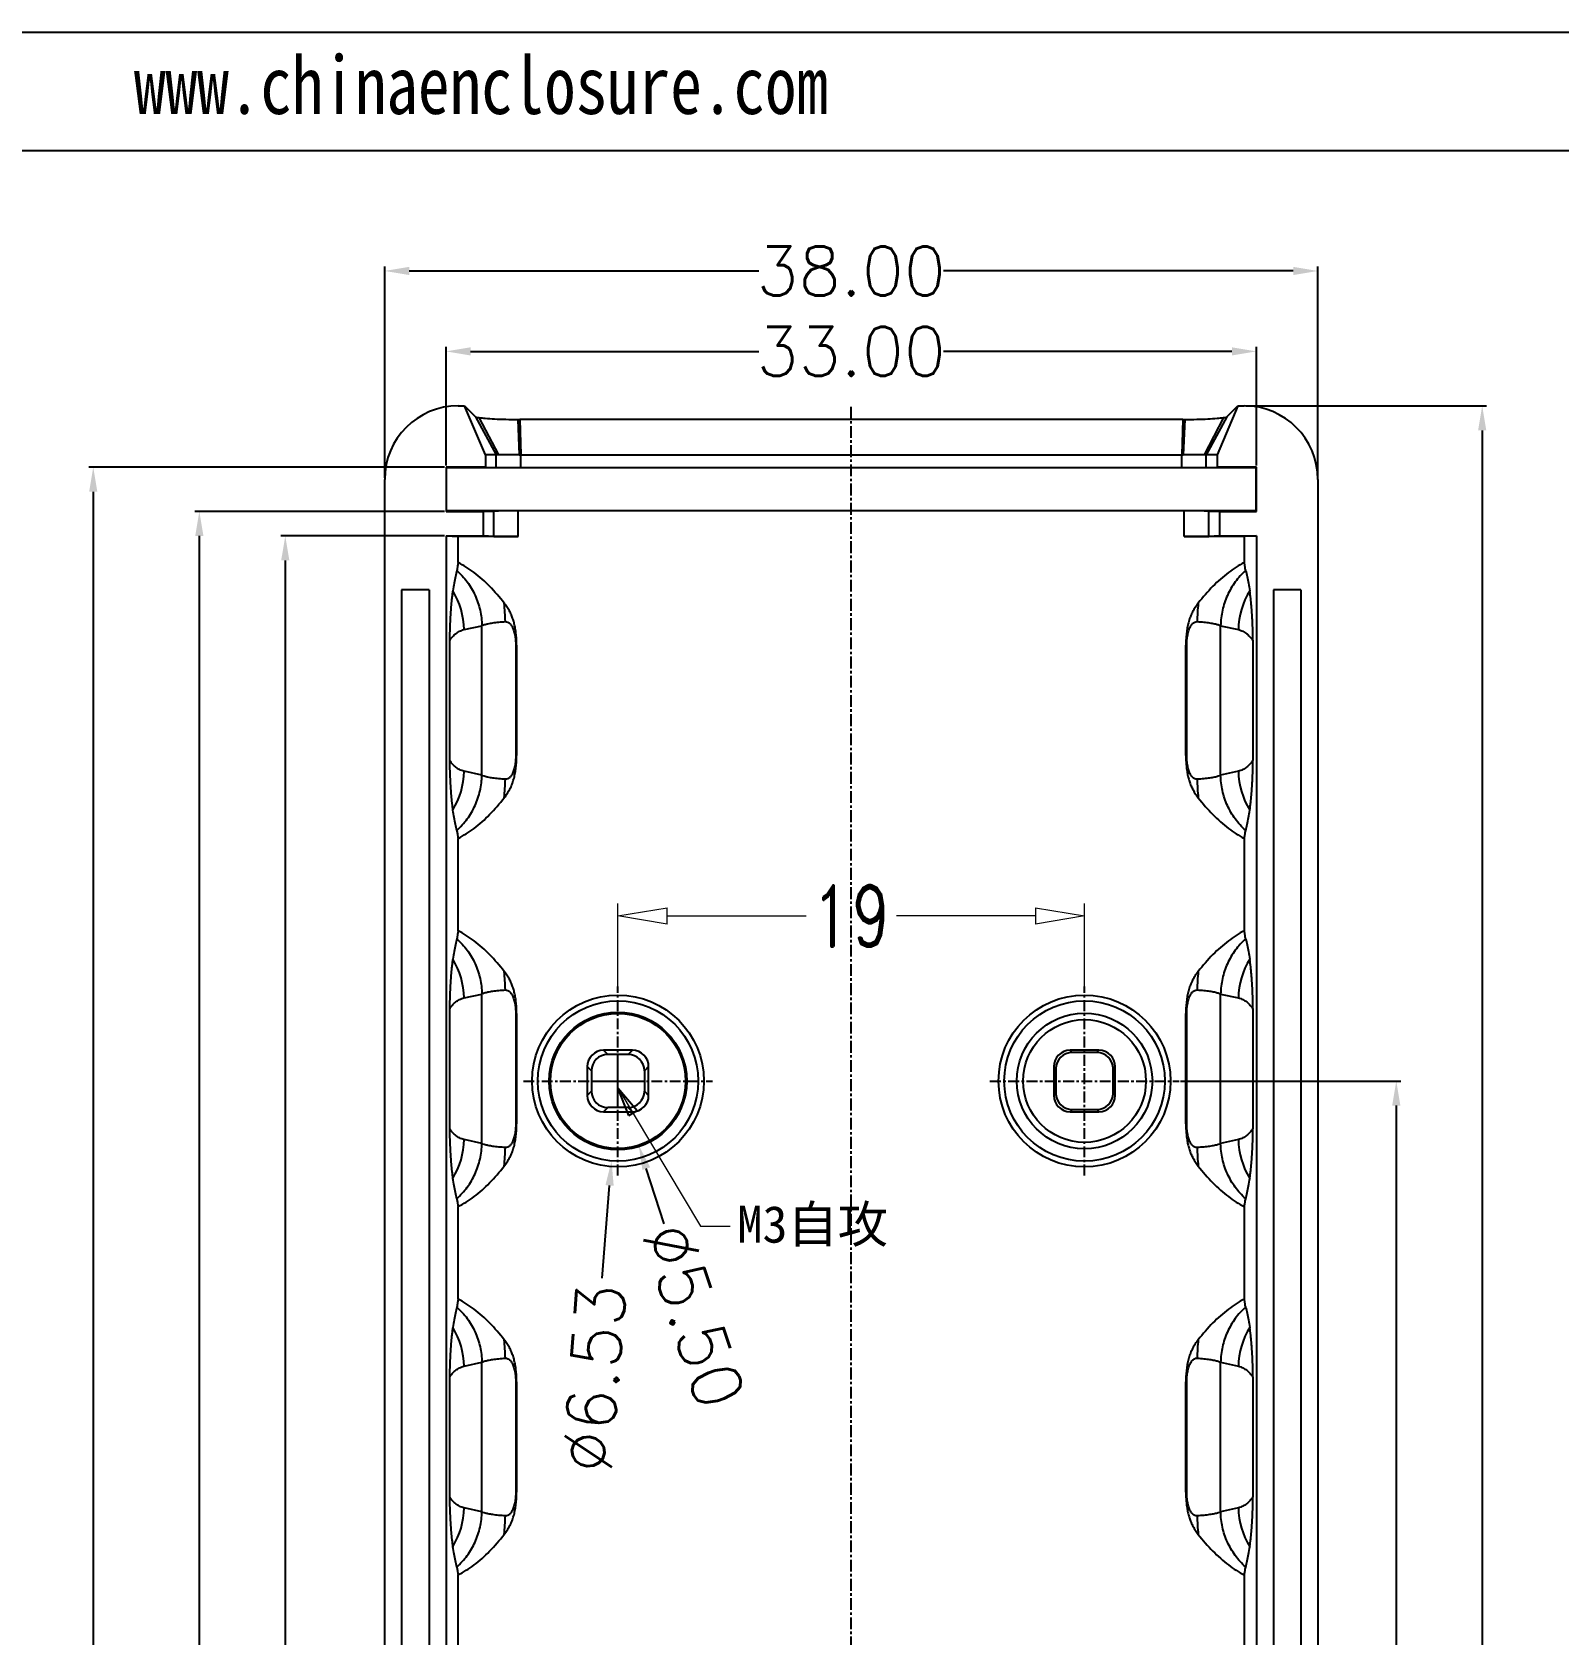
# Model space of a CAD drawing. Header units: inches. Extents: x 3700 to 4563, y 1353 to 2328.
# Drawn here: x 4210 to 4272.2, y 1490.7 to 1556 of the extents above; entities that cross this region are included whole.
import ezdxf

# ---------------------------------------------------------------- set-up
doc = ezdxf.new("R2010")
doc.units = ezdxf.units.IN
doc.header["$LTSCALE"] = 0.5
doc.linetypes.add('CENTER', pattern=[10.16, 6.35, -1.27, 1.27, -1.27])
doc.layers.add('06___PRT_ALL_SURFS', color=7, linetype='Continuous')
doc.layers.add('文字', color=81, linetype='Continuous')
doc.layers.add('dim', color=82, linetype='Continuous', lineweight=9)
doc.styles.add('ROMAND', font='romand.shx', dxfattribs={"width": 0.75, "bigfont": 'gbcbig.shx'})
doc.styles.get("Standard").update_dxf_attribs({"font": 'txt', "bigfont": 'gbcbig.shx'})
doc.styles.add('宋体', font='', dxfattribs={"width": 0.8, "height": 3.5})
doc.styles.add('楷体', font='')
doc.styles.get('宋体').set_extended_font_data('SimSun')
doc.styles.get('楷体').set_extended_font_data('KaiTi_GB2312')
doc.dimstyles.new('2.5', dxfattribs={"dimtxt": 2, "dimasz": 1, "dimexe": 0.18, "dimexo": 0.0625, "dimgap": 0.09, "dimtad": 0, "dimzin": 0, "dimdsep": 46, "dimtxsty": 'Standard', "dimcen": 1, "dimclrd": 3, "dimclre": 3, "dimadec": 0, "dimazin": 2, "dimtfac": 1, "dimtofl": 0, "dimtmove": 0, "dimatfit": 3, "dimfxl": 1, "dimtolj": 1, "dimtzin": 0, "dimarcsym": 0})
doc.dimstyles.new('YanXiu', dxfattribs={"dimtxt": 2.5, "dimasz": 2.2, "dimexe": 1, "dimexo": 0, "dimgap": 0.66, "dimtad": 0, "dimzin": 9, "dimdsep": 46, "dimtxsty": 'ROMAND', "dimblk": 'CLOSEDBLANK', "dimcen": 0, "dimclrd": 3, "dimclre": 3, "dimclrt": 7, "dimazin": 2, "dimtfac": 1, "dimtofl": 0, "dimtmove": 0, "dimatfit": 3, "dimldrblk": 'CLOSEDBLANK', "dimfxl": 1, "dimlwd": 5, "dimlwe": 5, "dimarcsym": 0})

# ---------------------------------------------------------------- blocks, each defined once
blk = doc.blocks.new('_ClosedBlank')
at = {"color": 0, "linetype": 'ByBlock', "lineweight": -2}
for p, q in [((-1, 0.167), (0, 0)), ((-1, 0.167), (-1, -0.167)), ((0, 0), (-1, -0.167))]:
    blk.add_line(p, q, dxfattribs=at)
blk = doc.blocks.new('*D95')
at = {"color": 3, "lineweight": -2}
for p, q in [((4226.814, 1536.44), (4216.648, 1536.44)), ((4216.828, 1535.44), (4216.828, 1488.163)), ((4216.828, 1432.04), (4216.828, 1479.316)), ((4226.814, 1431.04), (4216.648, 1431.04))]:
    blk.add_line(p, q, dxfattribs=at)
at = {"color": 3}
for points in [[(4216.661, 1535.44), (4216.995, 1535.44), (4216.828, 1536.44)], [(4216.661, 1432.04), (4216.995, 1432.04), (4216.828, 1431.04)]]:
    blk.add_solid(points, dxfattribs=at)
at = {"layer": 'Defpoints', "color": 0}
for p in [(4226.876, 1536.44), (4216.828, 1431.04), (4226.876, 1431.04)]:
    blk.add_point(p, dxfattribs=at)
at = {"color": 0, "insert": (4216.828, 1483.74), "char_height": 2, "attachment_point": 5, "rotation": 90}
blk.add_mtext('\\A1;105.40', dxfattribs=at)
blk = doc.blocks.new('*D94')
at = {"color": 3, "lineweight": -2}
for p, q in [((4226.817, 1535.44), (4220.148, 1535.44)), ((4220.328, 1534.44), (4220.328, 1488.163)), ((4220.328, 1433.04), (4220.328, 1479.316)), ((4226.817, 1432.04), (4220.148, 1432.04))]:
    blk.add_line(p, q, dxfattribs=at)
at = {"color": 3}
for points in [[(4220.161, 1534.44), (4220.495, 1534.44), (4220.328, 1535.44)], [(4220.161, 1433.04), (4220.495, 1433.04), (4220.328, 1432.04)]]:
    blk.add_solid(points, dxfattribs=at)
at = {"layer": 'Defpoints', "color": 0}
for p in [(4226.88, 1535.44), (4220.328, 1432.04), (4226.88, 1432.04)]:
    blk.add_point(p, dxfattribs=at)
at = {"color": 0, "insert": (4220.328, 1483.74), "char_height": 2, "attachment_point": 5, "rotation": 90}
blk.add_mtext('\\A1;103.40', dxfattribs=at)
blk = doc.blocks.new('*D96')
at = {"color": 3, "lineweight": -2}
for p, q in [((4224.376, 1537.806), (4224.376, 1546.412)), ((4225.376, 1546.232), (4239.619, 1546.232)), ((4261.376, 1546.232), (4247.133, 1546.232)), ((4262.376, 1537.806), (4262.376, 1546.412))]:
    blk.add_line(p, q, dxfattribs=at)
at = {"color": 3}
for points in [[(4225.376, 1546.399), (4225.376, 1546.065), (4224.376, 1546.232)], [(4261.376, 1546.399), (4261.376, 1546.065), (4262.376, 1546.232)]]:
    blk.add_solid(points, dxfattribs=at)
at = {"layer": 'Defpoints', "color": 0}
for p in [(4262.376, 1546.232), (4224.376, 1537.744), (4262.376, 1537.744)]:
    blk.add_point(p, dxfattribs=at)
at = {"color": 0, "insert": (4243.376, 1546.232), "char_height": 2, "attachment_point": 5}
blk.add_mtext('\\A1;38.00', dxfattribs=at)
blk = doc.blocks.new('*D97')
at = {"layer": 'Defpoints', "color": 0}
for p in [(4252.876, 1519.963), (4233.876, 1517.09), (4252.876, 1517.09)]:
    blk.add_point(p, dxfattribs=at)
at = {"layer": 'dim', "color": 3, "lineweight": 5}
for p, q in [((4233.876, 1517.09), (4233.876, 1520.463)), ((4252.876, 1517.09), (4252.876, 1520.463)), ((4235.876, 1519.963), (4241.537, 1519.963)), ((4250.876, 1519.963), (4245.215, 1519.963))]:
    blk.add_line(p, q, dxfattribs=at)
at = {"layer": 'dim', "color": 3, "lineweight": 5, "xscale": 2, "yscale": 2, "zscale": 2, "rotation": 180}
blk.add_blockref('_ClosedBlank', (4233.876, 1519.963), dxfattribs=at)
at = {"layer": 'dim', "color": 3, "lineweight": 5, "xscale": 2, "yscale": 2, "zscale": 2}
blk.add_blockref('_ClosedBlank', (4252.876, 1519.963), dxfattribs=at)
at = {"layer": 'dim', "color": 7, "insert": (4243.376, 1519.963), "char_height": 2.5, "attachment_point": 5, "style": 'ROMAND'}
blk.add_mtext('19', dxfattribs=at)
blk = doc.blocks.new('*D98')
at = {"color": 3, "lineweight": -2}
for p, q in [((4259.443, 1540.74), (4269.251, 1540.74)), ((4269.071, 1539.74), (4269.071, 1487.83)), ((4269.071, 1427.74), (4269.071, 1479.65)), ((4259.443, 1426.74), (4269.251, 1426.74))]:
    blk.add_line(p, q, dxfattribs=at)
at = {"color": 3}
for points in [[(4268.904, 1539.74), (4269.237, 1539.74), (4269.071, 1540.74)], [(4268.904, 1427.74), (4269.237, 1427.74), (4269.071, 1426.74)]]:
    blk.add_solid(points, dxfattribs=at)
at = {"layer": 'Defpoints', "color": 0}
for p in [(4259.38, 1540.74), (4259.38, 1426.74), (4269.071, 1426.74)]:
    blk.add_point(p, dxfattribs=at)
at = {"color": 0, "insert": (4269.071, 1483.74), "char_height": 2, "attachment_point": 5, "rotation": 90}
blk.add_mtext('\\A1;114.00', dxfattribs=at)
blk = doc.blocks.new('*D99')
at = {"color": 3, "lineweight": -2}
for p, q in [((4256.789, 1513.24), (4265.751, 1513.24)), ((4265.571, 1512.24), (4265.571, 1487.496)), ((4265.571, 1455.24), (4265.571, 1479.983)), ((4256.789, 1454.24), (4265.751, 1454.24))]:
    blk.add_line(p, q, dxfattribs=at)
at = {"color": 3}
for points in [[(4265.404, 1512.24), (4265.737, 1512.24), (4265.571, 1513.24)], [(4265.404, 1455.24), (4265.737, 1455.24), (4265.571, 1454.24)]]:
    blk.add_solid(points, dxfattribs=at)
at = {"layer": 'Defpoints', "color": 0}
for p in [(4256.726, 1513.24), (4265.571, 1513.24), (4256.726, 1454.24)]:
    blk.add_point(p, dxfattribs=at)
at = {"color": 0, "insert": (4265.571, 1483.74), "char_height": 2, "attachment_point": 5, "rotation": 90}
blk.add_mtext('\\A1;59.00', dxfattribs=at)
blk = doc.blocks.new('*D133')
at = {"color": 3, "lineweight": -2}
for p, q in [((4226.876, 1538.302), (4226.876, 1543.136)), ((4227.876, 1542.956), (4239.619, 1542.956)), ((4258.876, 1542.956), (4247.133, 1542.956)), ((4259.876, 1538.302), (4259.876, 1543.136))]:
    blk.add_line(p, q, dxfattribs=at)
at = {"color": 3}
for points in [[(4227.876, 1543.123), (4227.876, 1542.789), (4226.876, 1542.956)], [(4258.876, 1543.123), (4258.876, 1542.789), (4259.876, 1542.956)]]:
    blk.add_solid(points, dxfattribs=at)
at = {"layer": 'Defpoints', "color": 0}
for p in [(4259.876, 1542.956), (4226.876, 1538.24), (4259.876, 1538.24)]:
    blk.add_point(p, dxfattribs=at)
at = {"color": 0, "insert": (4243.376, 1542.956), "char_height": 2, "attachment_point": 5}
blk.add_mtext('\\A1;33.00', dxfattribs=at)
blk = doc.blocks.new('*D134')
at = {"color": 3, "lineweight": -2}
for p, q in [((4226.814, 1538.24), (4212.328, 1538.24)), ((4212.508, 1537.24), (4212.508, 1487.996)), ((4212.508, 1430.24), (4212.508, 1479.483)), ((4226.814, 1429.24), (4212.328, 1429.24))]:
    blk.add_line(p, q, dxfattribs=at)
at = {"color": 3}
for points in [[(4212.342, 1537.24), (4212.675, 1537.24), (4212.508, 1538.24)], [(4212.342, 1430.24), (4212.675, 1430.24), (4212.508, 1429.24)]]:
    blk.add_solid(points, dxfattribs=at)
at = {"layer": 'Defpoints', "color": 0}
for p in [(4212.508, 1538.24), (4226.876, 1538.24), (4226.876, 1429.24)]:
    blk.add_point(p, dxfattribs=at)
at = {"color": 0, "insert": (4212.508, 1483.74), "char_height": 2, "attachment_point": 5, "rotation": 90}
blk.add_mtext('\\A1;109.00', dxfattribs=at)
blk = doc.blocks.new('*D135')
at = {"color": 3, "lineweight": -2}
for p, q in [((4233.876, 1512.24), (4233.876, 1514.24)), ((4232.876, 1513.24), (4234.876, 1513.24)), ((4235.757, 1507.42), (4235.03, 1509.671))]:
    blk.add_line(p, q, dxfattribs=at)
at = {"color": 3}
blk.add_solid([(4235.188, 1509.723), (4234.871, 1509.62), (4234.722, 1510.623)], dxfattribs=at)
at = {"layer": 'Defpoints', "color": 0}
for p in [(4233.03, 1515.856), (4234.722, 1510.623)]:
    blk.add_point(p, dxfattribs=at)
at = {"color": 0, "insert": (4236.964, 1503.687), "char_height": 2, "attachment_point": 5, "rotation": 287.91246}
blk.add_mtext('\\A1;∅5.50', dxfattribs=at)
blk = doc.blocks.new('*D136')
at = {"color": 3, "lineweight": -2}
for p, q in [((4233.876, 1512.24), (4233.876, 1514.24)), ((4232.876, 1513.24), (4234.876, 1513.24)), ((4233.234, 1505.216), (4233.536, 1508.986))]:
    blk.add_line(p, q, dxfattribs=at)
at = {"color": 3}
blk.add_solid([(4233.369, 1509), (4233.702, 1508.973), (4233.615, 1509.983)], dxfattribs=at)
at = {"layer": 'Defpoints', "color": 0}
for p in [(4234.137, 1516.496), (4233.615, 1509.983)]:
    blk.add_point(p, dxfattribs=at)
at = {"color": 0, "insert": (4232.907, 1501.139), "char_height": 2, "attachment_point": 5, "rotation": 85.42217}
blk.add_mtext('\\A1;∅6.53', dxfattribs=at)

msp = doc.modelspace()

# ---------------------------------------------------------------- linework, layer by layer
for p, q in [((4088.942, 1555.962), (4375.745, 1555.962)), ((4096.364, 1551.133), (4370.917, 1551.133)), ((4224.376, 1429.735), (4224.376, 1537.744))]:
    msp.add_line(p, q)
at = {"color": 7, "linetype": 'Continuous'}
for p, q in [((4227.372, 1540.74), (4227.631, 1540.74)), ((4228.482, 1538.74), (4227.631, 1540.74)), ((4227.631, 1540.74), (4228.081, 1540.289)), ((4259.122, 1540.74), (4258.271, 1538.74)), ((4258.671, 1540.289), (4259.122, 1540.74)), ((4259.122, 1540.74), (4259.38, 1540.74)), ((4228.081, 1540.289), (4228.92, 1538.74)), ((4228.215, 1540.258), (4229.009, 1538.74)), ((4229.792, 1540.18), (4229.856, 1538.74)), ((4229.879, 1540.18), (4229.918, 1538.74)), ((4256.874, 1540.18), (4229.879, 1540.18)), ((4256.874, 1540.18), (4256.834, 1538.74)), ((4256.961, 1540.18), (4256.896, 1538.74)), ((4258.537, 1540.258), (4257.743, 1538.74)), ((4258.671, 1540.289), (4257.833, 1538.74)), ((4228.482, 1538.74), (4228.482, 1538.24)), ((4228.92, 1538.74), (4228.482, 1538.74)), ((4228.92, 1538.225), (4228.92, 1538.74)), ((4229.856, 1538.74), (4256.896, 1538.74)), ((4229.918, 1538.223), (4229.918, 1538.74)), ((4256.834, 1538.223), (4256.834, 1538.74)), ((4257.833, 1538.225), (4257.833, 1538.74)), ((4258.271, 1538.74), (4257.833, 1538.74)), ((4258.271, 1538.74), (4258.271, 1538.24)), ((4226.876, 1538.24), (4226.876, 1536.44)), ((4226.876, 1538.24), (4226.894, 1538.221)), ((4228.482, 1538.24), (4226.876, 1538.24)), ((4226.894, 1536.458), (4226.894, 1538.221)), ((4226.894, 1538.221), (4259.858, 1538.221)), ((4228.482, 1538.24), (4228.92, 1538.225)), ((4257.833, 1538.225), (4258.271, 1538.24)), ((4259.876, 1538.24), (4258.271, 1538.24)), ((4259.876, 1538.24), (4259.858, 1538.221)), ((4259.858, 1538.221), (4259.858, 1536.458)), ((4259.876, 1536.44), (4259.876, 1538.24)), ((4262.376, 1537.744), (4262.376, 1429.735)), ((4226.876, 1536.44), (4226.894, 1536.458)), ((4226.876, 1536.44), (4228.382, 1536.44)), ((4259.858, 1536.458), (4226.894, 1536.458)), ((4228.382, 1536.44), (4228.819, 1536.454)), ((4228.382, 1536.44), (4228.382, 1535.44)), ((4228.819, 1535.418), (4228.819, 1536.454)), ((4229.818, 1535.415), (4229.818, 1536.456)), ((4256.934, 1535.415), (4256.934, 1536.456)), ((4257.933, 1535.418), (4257.933, 1536.454)), ((4257.933, 1536.454), (4258.371, 1536.44)), ((4258.371, 1536.44), (4258.371, 1535.44)), ((4258.371, 1536.44), (4259.876, 1536.44)), ((4259.876, 1536.44), (4259.858, 1536.458)), ((4226.88, 1535.44), (4226.88, 1432.04)), ((4226.88, 1535.44), (4228.382, 1535.44)), ((4226.88, 1535.44), (4227.367, 1535.415)), ((4227.367, 1534.361), (4227.367, 1535.415)), ((4229.818, 1535.415), (4227.367, 1535.415)), ((4228.819, 1535.418), (4228.382, 1535.44)), ((4259.385, 1535.415), (4256.934, 1535.415)), ((4258.371, 1535.44), (4257.933, 1535.418)), ((4258.371, 1535.44), (4259.873, 1535.44)), ((4259.873, 1535.44), (4259.385, 1535.415)), ((4259.385, 1534.361), (4259.385, 1535.415)), ((4259.873, 1535.44), (4259.873, 1432.04)), ((4225.066, 1533.25), (4225.066, 1434.229)), ((4226.187, 1533.25), (4225.066, 1533.25)), ((4226.187, 1533.25), (4226.187, 1434.229)), ((4260.566, 1533.25), (4260.566, 1434.229)), ((4261.687, 1533.25), (4260.566, 1533.25)), ((4261.687, 1533.25), (4261.687, 1434.229)), ((4227.609, 1531.623), (4228.333, 1531.782)), ((4228.333, 1525.698), (4228.333, 1531.782)), ((4258.42, 1525.698), (4258.42, 1531.782)), ((4258.42, 1531.782), (4259.143, 1531.623)), ((4227.018, 1531.171), (4227.018, 1526.308)), ((4229.713, 1530.987), (4229.713, 1526.492)), ((4229.749, 1530.987), (4229.713, 1530.987)), ((4229.749, 1530.987), (4229.749, 1526.492)), ((4257.004, 1526.492), (4257.004, 1530.987)), ((4257.004, 1530.987), (4257.039, 1530.987)), ((4257.039, 1526.492), (4257.039, 1530.987)), ((4259.734, 1531.171), (4259.734, 1526.308)), ((4229.749, 1526.492), (4229.713, 1526.492)), ((4257.004, 1526.492), (4257.039, 1526.492)), ((4228.333, 1525.698), (4227.609, 1525.856)), ((4259.143, 1525.856), (4258.42, 1525.698)), ((4227.367, 1519.361), (4227.367, 1523.118)), ((4259.385, 1519.361), (4259.385, 1523.118)), ((4227.018, 1516.171), (4227.018, 1511.308)), ((4229.749, 1515.987), (4229.713, 1515.987)), ((4229.749, 1515.987), (4229.749, 1511.492)), ((4257.004, 1511.492), (4257.004, 1515.987)), ((4257.004, 1515.987), (4257.039, 1515.987)), ((4259.734, 1516.171), (4259.734, 1511.308)), ((4233.291, 1514.49), (4233.462, 1514.318)), ((4234.462, 1514.49), (4233.291, 1514.49)), ((4234.291, 1514.318), (4233.462, 1514.318)), ((4234.462, 1514.49), (4234.291, 1514.318)), ((4252.291, 1514.49), (4252.378, 1514.402)), ((4253.462, 1514.49), (4252.291, 1514.49)), ((4253.374, 1514.402), (4252.378, 1514.402)), ((4253.462, 1514.49), (4253.374, 1514.402)), ((4232.626, 1513.825), (4232.626, 1512.654)), ((4232.626, 1513.825), (4232.797, 1513.654)), ((4232.797, 1513.654), (4232.797, 1512.825)), ((4235.126, 1513.825), (4234.955, 1513.654)), ((4234.955, 1513.654), (4234.955, 1512.825)), ((4235.126, 1512.654), (4235.126, 1513.825)), ((4251.626, 1513.825), (4251.626, 1512.654)), ((4251.626, 1513.825), (4251.713, 1513.738)), ((4251.713, 1513.738), (4251.713, 1512.741)), ((4254.126, 1513.825), (4254.039, 1513.738)), ((4254.039, 1512.741), (4254.039, 1513.738)), ((4254.126, 1512.654), (4254.126, 1513.825)), ((4232.626, 1512.654), (4232.797, 1512.825)), ((4235.126, 1512.654), (4234.955, 1512.825)), ((4251.626, 1512.654), (4251.713, 1512.741)), ((4254.126, 1512.654), (4254.039, 1512.741)), ((4233.291, 1511.99), (4233.462, 1512.161)), ((4233.291, 1511.99), (4234.462, 1511.99)), ((4234.291, 1512.161), (4233.462, 1512.161)), ((4234.462, 1511.99), (4234.291, 1512.161)), ((4252.291, 1511.99), (4252.378, 1512.077)), ((4252.291, 1511.99), (4253.462, 1511.99)), ((4252.378, 1512.077), (4253.374, 1512.077)), ((4253.462, 1511.99), (4253.374, 1512.077)), ((4229.749, 1511.492), (4229.713, 1511.492)), ((4257.004, 1511.492), (4257.039, 1511.492)), ((4227.367, 1504.361), (4227.367, 1508.118)), ((4259.385, 1504.361), (4259.385, 1508.118)), ((4227.018, 1501.171), (4227.018, 1496.308)), ((4229.749, 1500.987), (4229.713, 1500.987)), ((4229.749, 1500.987), (4229.749, 1496.492)), ((4257.004, 1496.492), (4257.004, 1500.987)), ((4257.004, 1500.987), (4257.039, 1500.987)), ((4259.734, 1501.171), (4259.734, 1496.308)), ((4229.749, 1496.492), (4229.713, 1496.492)), ((4257.004, 1496.492), (4257.039, 1496.492)), ((4227.367, 1489.361), (4227.367, 1493.118)), ((4259.385, 1489.361), (4259.385, 1493.118))]:
    msp.add_line(p, q, dxfattribs=at)
at = {"color": 1, "linetype": 'CENTER', "ltscale": 0.152}
msp.add_line((4243.376, 1426.74), (4243.376, 1540.74), dxfattribs=at)
at = {"color": 1, "linetype": 'CENTER', "ltscale": 0.14}
for p, q in [((4233.876, 1509.39), (4233.876, 1517.09)), ((4252.876, 1509.39), (4252.876, 1517.09)), ((4230.026, 1513.24), (4237.726, 1513.24)), ((4249.026, 1513.24), (4256.726, 1513.24))]:
    msp.add_line(p, q, dxfattribs=at)
at = {"color": 7, "linetype": 'Continuous'}
for centre, radius in [((4233.876, 1513.24), 3.5), ((4252.876, 1513.24), 3.5), ((4233.876, 1513.24), 3.267), ((4233.876, 1513.24), 2.801), ((4233.876, 1513.24), 2.75), ((4252.876, 1513.24), 3.267), ((4252.876, 1513.24), 2.762), ((4252.876, 1513.24), 2.5)]:
    msp.add_circle(centre, radius, dxfattribs=at)
for centre, radius, start, end in [((4229.879, 1550.966), 10.786, 269.53709, 269.99795), ((4256.873, 1550.961), 10.781, 270.00194, 270.46302), ((4224.525, 1531.586), 3.084, 0.6813, 31.70438), ((4262.227, 1531.586), 3.084, 148.29562, 179.3187), ((4220.53, 1531.808), 8.761, 0.92142, 5.86678), ((4266.222, 1531.808), 8.761, 174.13273, 179.07803), ((4224.525, 1525.893), 3.084, 328.29561, 359.3187), ((4262.227, 1525.893), 3.084, 180.6813, 211.70439), ((4220.53, 1525.671), 8.761, 354.13243, 359.07803), ((4266.222, 1525.671), 8.761, 180.92148, 185.86683), ((4224.525, 1516.586), 3.084, 0.6813, 31.70438), ((4262.227, 1516.586), 3.084, 148.29562, 179.3187), ((4220.53, 1516.808), 8.761, 0.92142, 5.86678), ((4266.222, 1516.808), 8.761, 174.13273, 179.07803), ((4224.525, 1510.893), 3.084, 328.29561, 359.3187), ((4262.227, 1510.893), 3.084, 180.6813, 211.70439), ((4220.53, 1510.671), 8.761, 354.13243, 359.07803), ((4266.222, 1510.671), 8.761, 180.92148, 185.86683), ((4224.525, 1501.586), 3.084, 0.6813, 31.70438), ((4262.227, 1501.586), 3.084, 148.29562, 179.3187), ((4220.53, 1501.808), 8.761, 0.92142, 5.86678), ((4266.222, 1501.808), 8.761, 174.13273, 179.07803), ((4224.525, 1495.893), 3.084, 328.29561, 359.3187), ((4262.227, 1495.893), 3.084, 180.6813, 211.70439), ((4220.53, 1495.671), 8.761, 354.13243, 359.07803), ((4266.222, 1495.671), 8.761, 180.92148, 185.86683)]:
    msp.add_arc(centre, radius, start, end, dxfattribs=at)
for centre, major_axis, ratio, start_param, end_param in [((4227.38, 1537.735), (-2.127, 2.127), 0.997265, -0.784029, 0.784029), ((4259.372, 1537.735), (-2.127, -2.127), 0.997265, 2.357564, 3.925621), ((4229.918, 1538.225), (1, 0), 0.001745, -3.089233, -1.570796), ((4256.834, 1538.225), (1, 0), 0.001745, -1.570796, -0.05236), ((4229.818, 1536.454), (1, 0), 0.001745, 1.570796, 3.089233), ((4256.934, 1536.454), (1, 0), 0.001745, 0.05236, 1.570796), ((4229.818, 1535.418), (1, 0), 0.002618, -3.089233, -1.570796), ((4256.934, 1535.418), (1, 0), 0.002618, -1.570796, -0.05236), ((4233.291, 1513.825), (-0.47, 0.47), 0.999695, -0.785246, 0.785246), ((4233.462, 1513.654), (-0.47, 0.47), 0.999695, -0.785246, 0.785246), ((4234.29, 1513.654), (0.47, 0.47), 0.999695, -0.785246, 0.785246), ((4234.462, 1513.825), (0.47, 0.47), 0.999695, -0.785246, 0.785246), ((4252.291, 1513.825), (-0.47, 0.47), 0.999695, -0.785246, 0.785246), ((4252.378, 1513.738), (-0.47, 0.47), 0.999695, -0.785246, 0.785246), ((4253.374, 1513.738), (0.47, 0.47), 0.999695, -0.785246, 0.785246), ((4253.462, 1513.825), (0.47, 0.47), 0.999695, -0.785246, 0.785246), ((4233.291, 1512.654), (0.47, 0.47), 0.999695, -3.926839, -2.356347), ((4233.462, 1512.825), (-0.47, -0.47), 0.999695, -0.785246, 0.785246), ((4234.29, 1512.825), (0.47, -0.47), 0.999695, -0.785246, 0.785246), ((4234.462, 1512.654), (-0.47, 0.47), 0.999695, -3.926839, -2.356347), ((4252.291, 1512.654), (0.47, 0.47), 0.999695, -3.926839, -2.356347), ((4252.378, 1512.741), (-0.47, -0.47), 0.999695, -0.785246, 0.785246), ((4253.374, 1512.741), (0.47, -0.47), 0.999695, -0.785246, 0.785246), ((4253.462, 1512.654), (-0.47, 0.47), 0.999695, -3.926839, -2.356347)]:
    msp.add_ellipse(centre, major_axis=major_axis, ratio=ratio, start_param=start_param, end_param=end_param, dxfattribs=at)
for points, start_tangent, end_tangent in [([(4228.081, 1540.289), (4228.095, 1540.282), (4228.122, 1540.274), (4228.162, 1540.266), (4228.215, 1540.258)], (0.707107, -0.707107), (0.992047, -0.12587)), ([(4228.215, 1540.258), (4228.471, 1540.233), (4228.849, 1540.208), (4229.308, 1540.189), (4229.792, 1540.18)], (0.992047, -0.125869), (0.999967, -0.008109)), ([(4256.961, 1540.18), (4257.444, 1540.189), (4257.904, 1540.208), (4258.281, 1540.233), (4258.537, 1540.258)], (0.999967, 0.008109), (0.992047, 0.125869)), ([(4258.537, 1540.258), (4258.591, 1540.266), (4258.631, 1540.274), (4258.658, 1540.282), (4258.671, 1540.289)], (0.992047, 0.12587), (0.707107, 0.707106)), ([(4229.009, 1538.74), (4228.947, 1538.739), (4228.92, 1538.74)], (-1, -0.000038), (-1, 0)), ([(4229.856, 1538.74), (4229.591, 1538.739), (4229.349, 1538.74), (4229.151, 1538.739), (4229.009, 1538.74)], (-1, -0.000003), (-1, -0.000038)), ([(4257.743, 1538.74), (4257.601, 1538.739), (4257.403, 1538.74), (4257.162, 1538.739), (4256.896, 1538.74)], (-1, 0.000057), (-1, 0.000006)), ([(4257.833, 1538.74), (4257.805, 1538.739), (4257.743, 1538.74)], (-1, 0), (-1, 0.000057)), ([(4227.367, 1534.361), (4227.348, 1534.228), (4227.33, 1534.116), (4227.313, 1534.033)], (-0.13778, -0.990463), (-0.242648, -0.970114)), ([(4229.245, 1532.704), (4228.649, 1533.388), (4228.015, 1533.949), (4227.367, 1534.361)], (-0.618217, 0.786008), (-0.886085, 0.463523)), ([(4259.385, 1534.361), (4258.737, 1533.949), (4258.104, 1533.388), (4257.507, 1532.704)], (-0.886089, -0.463514), (-0.618246, -0.785985)), ([(4259.439, 1534.033), (4259.413, 1534.17), (4259.385, 1534.361)], (-0.242491, 0.970154), (-0.137783, 0.990462)), ([(4227.313, 1534.033), (4227.256, 1533.786), (4227.201, 1533.513), (4227.149, 1533.207)], (-0.242662, -0.970111), (-0.151689, -0.988428)), ([(4227.313, 1534.033), (4227.738, 1533.565), (4228.058, 1533.017), (4228.26, 1532.414), (4228.333, 1531.782)], (0.74632, -0.665588), (0.011837, -0.99993)), ([(4259.439, 1534.033), (4259.014, 1533.565), (4258.694, 1533.017), (4258.493, 1532.414), (4258.42, 1531.782)], (-0.74632, -0.665588), (-0.011837, -0.99993)), ([(4259.439, 1534.033), (4259.497, 1533.786), (4259.551, 1533.513), (4259.603, 1533.207)], (0.242662, -0.970111), (0.151689, -0.988428)), ([(4227.149, 1533.207), (4227.125, 1533.034), (4227.104, 1532.848), (4227.085, 1532.654), (4227.068, 1532.453), (4227.054, 1532.246), (4227.042, 1532.035), (4227.032, 1531.82), (4227.025, 1531.601), (4227.02, 1531.382), (4227.018, 1531.171)], (-0.151691, -0.988428), (0, -1)), ([(4259.734, 1531.171), (4259.733, 1531.38), (4259.728, 1531.598), (4259.72, 1531.815), (4259.711, 1532.03), (4259.699, 1532.241), (4259.684, 1532.449), (4259.668, 1532.651), (4259.649, 1532.846), (4259.627, 1533.032), (4259.603, 1533.207)], (0, 1), (-0.151692, 0.988428)), ([(4229.749, 1530.987), (4229.742, 1531.24), (4229.723, 1531.465), (4229.695, 1531.67), (4229.655, 1531.859), (4229.603, 1532.04), (4229.536, 1532.216), (4229.454, 1532.387), (4229.356, 1532.55), (4229.245, 1532.704)], (-0.000545, 1), (-0.618305, 0.785938)), ([(4257.507, 1532.704), (4257.384, 1532.531), (4257.278, 1532.347), (4257.191, 1532.155), (4257.123, 1531.957), (4257.072, 1531.748), (4257.036, 1531.523), (4257.012, 1531.272), (4257.004, 1530.987)], (-0.618308, -0.785936), (-0.000546, -1)), ([(4227.018, 1531.171), (4227.059, 1531.231), (4227.104, 1531.291), (4227.154, 1531.349), (4227.211, 1531.405), (4227.274, 1531.459), (4227.345, 1531.51), (4227.424, 1531.556), (4227.512, 1531.594), (4227.609, 1531.623)], (0.531982, 0.846756), (0.976748, 0.214392)), ([(4228.333, 1531.782), (4228.43, 1531.826), (4228.582, 1531.866), (4228.782, 1531.901), (4229.021, 1531.929), (4229.29, 1531.949)], (0.833736, 0.552164), (0.998439, 0.055846)), ([(4229.29, 1531.949), (4229.39, 1531.931), (4229.482, 1531.864), (4229.563, 1531.751), (4229.627, 1531.598), (4229.675, 1531.413), (4229.704, 1531.206), (4229.713, 1530.987)], (0.998477, 0.055178), (0.000048, -1)), ([(4257.039, 1530.987), (4257.049, 1531.206), (4257.078, 1531.413), (4257.125, 1531.598), (4257.19, 1531.751), (4257.27, 1531.864), (4257.363, 1531.931), (4257.462, 1531.949)], (0.000047, 1), (0.99848, -0.05512)), ([(4257.462, 1531.949), (4257.732, 1531.929), (4257.971, 1531.901), (4258.17, 1531.866), (4258.322, 1531.826), (4258.42, 1531.782)], (0.998461, -0.05546), (0.834689, -0.550722)), ([(4259.143, 1531.623), (4259.24, 1531.594), (4259.328, 1531.556), (4259.408, 1531.51), (4259.479, 1531.459), (4259.542, 1531.405), (4259.598, 1531.349), (4259.649, 1531.291), (4259.694, 1531.231), (4259.734, 1531.171)], (0.976749, -0.214388), (0.531978, -0.846758)), ([(4229.245, 1524.775), (4229.368, 1524.948), (4229.475, 1525.132), (4229.562, 1525.325), (4229.629, 1525.522), (4229.68, 1525.731), (4229.716, 1525.956), (4229.74, 1526.207), (4229.749, 1526.492)], (0.618309, 0.785935), (0.000545, 1)), ([(4229.713, 1526.492), (4229.704, 1526.273), (4229.675, 1526.066), (4229.627, 1525.881), (4229.563, 1525.728), (4229.482, 1525.615), (4229.39, 1525.548), (4229.29, 1525.53)], (-0.000048, -1), (-0.998476, 0.055179)), ([(4257.004, 1526.492), (4257.011, 1526.239), (4257.029, 1526.014), (4257.058, 1525.809), (4257.097, 1525.62), (4257.149, 1525.44), (4257.216, 1525.263), (4257.299, 1525.092), (4257.396, 1524.929), (4257.507, 1524.775)], (0.000546, -1), (0.618304, -0.785939)), ([(4257.462, 1525.53), (4257.363, 1525.548), (4257.27, 1525.615), (4257.19, 1525.728), (4257.125, 1525.881), (4257.078, 1526.066), (4257.049, 1526.273), (4257.039, 1526.492)], (-0.99848, -0.055119), (-0.000047, 1)), ([(4227.018, 1526.308), (4227.02, 1526.099), (4227.024, 1525.882), (4227.032, 1525.664), (4227.042, 1525.449), (4227.054, 1525.238), (4227.068, 1525.03), (4227.084, 1524.829), (4227.103, 1524.633), (4227.125, 1524.447), (4227.149, 1524.272)], (0, -1), (0.151691, -0.988428)), ([(4227.609, 1525.856), (4227.512, 1525.885), (4227.424, 1525.924), (4227.345, 1525.969), (4227.274, 1526.02), (4227.211, 1526.074), (4227.154, 1526.13), (4227.104, 1526.188), (4227.059, 1526.248), (4227.018, 1526.308)], (-0.976748, 0.214392), (-0.531982, 0.846756)), ([(4227.313, 1523.446), (4227.738, 1523.914), (4228.058, 1524.462), (4228.26, 1525.065), (4228.333, 1525.698)], (0.74632, 0.665588), (0.011837, 0.99993)), ([(4229.29, 1525.53), (4229.021, 1525.55), (4228.782, 1525.578), (4228.582, 1525.613), (4228.43, 1525.653), (4228.333, 1525.698)], (-0.998439, 0.055846), (-0.833736, 0.552164)), ([(4258.42, 1525.698), (4258.322, 1525.653), (4258.17, 1525.613), (4257.971, 1525.578), (4257.732, 1525.55), (4257.462, 1525.53)], (-0.834687, -0.550724), (-0.998461, -0.05546)), ([(4259.439, 1523.446), (4259.014, 1523.914), (4258.694, 1524.462), (4258.493, 1525.065), (4258.42, 1525.698)], (-0.74632, 0.665588), (-0.011837, 0.99993)), ([(4259.734, 1526.308), (4259.694, 1526.248), (4259.649, 1526.189), (4259.598, 1526.131), (4259.542, 1526.074), (4259.478, 1526.02), (4259.408, 1525.969), (4259.328, 1525.924), (4259.24, 1525.885), (4259.143, 1525.856)], (-0.531978, -0.846758), (-0.976748, -0.214388)), ([(4259.603, 1524.272), (4259.627, 1524.445), (4259.649, 1524.631), (4259.668, 1524.825), (4259.684, 1525.026), (4259.698, 1525.233), (4259.71, 1525.444), (4259.72, 1525.659), (4259.728, 1525.878), (4259.733, 1526.097), (4259.734, 1526.308)], (0.151692, 0.988428), (0, 1)), ([(4227.367, 1523.118), (4228.015, 1523.53), (4228.649, 1524.091), (4229.245, 1524.775)], (0.886085, 0.463523), (0.618217, 0.786007)), ([(4257.507, 1524.775), (4258.103, 1524.092), (4258.738, 1523.53), (4259.385, 1523.118)], (0.618245, -0.785985), (0.886089, -0.463514)), ([(4227.313, 1523.446), (4227.256, 1523.693), (4227.201, 1523.966), (4227.149, 1524.272)], (-0.242662, 0.970111), (-0.151689, 0.988428)), ([(4259.439, 1523.446), (4259.497, 1523.693), (4259.551, 1523.966), (4259.603, 1524.272)], (0.242662, 0.970111), (0.151689, 0.988428)), ([(4227.313, 1523.446), (4227.339, 1523.31), (4227.367, 1523.118)], (0.242648, -0.970114), (0.13778, -0.990463)), ([(4259.385, 1523.118), (4259.404, 1523.251), (4259.422, 1523.363), (4259.439, 1523.446)], (0.137783, 0.990462), (0.242491, 0.970154)), ([(4227.367, 1519.361), (4227.348, 1519.228), (4227.33, 1519.116), (4227.313, 1519.033)], (-0.13778, -0.990463), (-0.242648, -0.970114)), ([(4229.245, 1517.704), (4228.649, 1518.388), (4228.015, 1518.949), (4227.367, 1519.361)], (-0.618217, 0.786008), (-0.886085, 0.463523)), ([(4259.385, 1519.361), (4258.737, 1518.949), (4258.104, 1518.388), (4257.507, 1517.704)], (-0.886089, -0.463514), (-0.618246, -0.785985)), ([(4259.439, 1519.033), (4259.413, 1519.17), (4259.385, 1519.361)], (-0.242491, 0.970154), (-0.137783, 0.990462)), ([(4227.313, 1519.033), (4227.256, 1518.786), (4227.201, 1518.513), (4227.149, 1518.207)], (-0.242662, -0.970111), (-0.151689, -0.988428)), ([(4227.313, 1519.033), (4227.738, 1518.565), (4228.058, 1518.017), (4228.26, 1517.414), (4228.333, 1516.782)], (0.74632, -0.665588), (0.011837, -0.99993)), ([(4259.439, 1519.033), (4259.014, 1518.565), (4258.694, 1518.017), (4258.493, 1517.414), (4258.42, 1516.782)], (-0.74632, -0.665588), (-0.011837, -0.99993)), ([(4259.439, 1519.033), (4259.497, 1518.786), (4259.551, 1518.513), (4259.603, 1518.207)], (0.242662, -0.970111), (0.151689, -0.988428)), ([(4227.149, 1518.207), (4227.125, 1518.034), (4227.104, 1517.848), (4227.085, 1517.654), (4227.068, 1517.453), (4227.054, 1517.246), (4227.042, 1517.035), (4227.032, 1516.82), (4227.025, 1516.601), (4227.02, 1516.382), (4227.018, 1516.171)], (-0.151691, -0.988428), (0, -1)), ([(4259.734, 1516.171), (4259.733, 1516.38), (4259.728, 1516.598), (4259.72, 1516.815), (4259.711, 1517.03), (4259.699, 1517.241), (4259.684, 1517.449), (4259.668, 1517.651), (4259.649, 1517.846), (4259.627, 1518.032), (4259.603, 1518.207)], (0, 1), (-0.151692, 0.988428)), ([(4229.749, 1515.987), (4229.742, 1516.24), (4229.723, 1516.465), (4229.695, 1516.67), (4229.655, 1516.859), (4229.603, 1517.04), (4229.536, 1517.216), (4229.454, 1517.387), (4229.356, 1517.55), (4229.245, 1517.704)], (-0.000545, 1), (-0.618305, 0.785938)), ([(4257.507, 1517.704), (4257.384, 1517.531), (4257.278, 1517.347), (4257.191, 1517.155), (4257.123, 1516.957), (4257.072, 1516.748), (4257.036, 1516.523), (4257.012, 1516.272), (4257.004, 1515.987)], (-0.618308, -0.785936), (-0.000546, -1)), ([(4227.018, 1516.171), (4227.059, 1516.231), (4227.104, 1516.291), (4227.154, 1516.349), (4227.211, 1516.405), (4227.274, 1516.459), (4227.345, 1516.51), (4227.424, 1516.556), (4227.512, 1516.594), (4227.609, 1516.623)], (0.531982, 0.846756), (0.976748, 0.214392)), ([(4259.143, 1516.623), (4259.24, 1516.594), (4259.328, 1516.556), (4259.408, 1516.51), (4259.479, 1516.459), (4259.542, 1516.405), (4259.598, 1516.349), (4259.649, 1516.291), (4259.694, 1516.231), (4259.734, 1516.171)], (0.976749, -0.214388), (0.531978, -0.846758)), ([(4227.018, 1511.308), (4227.02, 1511.099), (4227.024, 1510.882), (4227.032, 1510.664), (4227.042, 1510.449), (4227.054, 1510.238), (4227.068, 1510.03), (4227.084, 1509.829), (4227.103, 1509.633), (4227.125, 1509.447), (4227.149, 1509.272)], (0, -1), (0.151691, -0.988428)), ([(4227.609, 1510.856), (4227.512, 1510.885), (4227.424, 1510.924), (4227.345, 1510.969), (4227.274, 1511.02), (4227.211, 1511.074), (4227.154, 1511.13), (4227.104, 1511.188), (4227.059, 1511.248), (4227.018, 1511.308)], (-0.976748, 0.214392), (-0.531982, 0.846756)), ([(4229.245, 1509.775), (4229.368, 1509.948), (4229.475, 1510.132), (4229.562, 1510.325), (4229.629, 1510.522), (4229.68, 1510.731), (4229.716, 1510.956), (4229.74, 1511.207), (4229.749, 1511.492)], (0.618309, 0.785935), (0.000545, 1)), ([(4257.004, 1511.492), (4257.011, 1511.239), (4257.029, 1511.014), (4257.058, 1510.809), (4257.097, 1510.62), (4257.149, 1510.44), (4257.216, 1510.263), (4257.299, 1510.092), (4257.396, 1509.929), (4257.507, 1509.775)], (0.000546, -1), (0.618304, -0.785939)), ([(4259.734, 1511.308), (4259.694, 1511.248), (4259.649, 1511.189), (4259.598, 1511.131), (4259.542, 1511.074), (4259.478, 1511.02), (4259.408, 1510.969), (4259.328, 1510.924), (4259.24, 1510.885), (4259.143, 1510.856)], (-0.531978, -0.846758), (-0.976748, -0.214388)), ([(4259.603, 1509.272), (4259.627, 1509.445), (4259.649, 1509.631), (4259.668, 1509.825), (4259.684, 1510.026), (4259.698, 1510.233), (4259.71, 1510.444), (4259.72, 1510.659), (4259.728, 1510.878), (4259.733, 1511.097), (4259.734, 1511.308)], (0.151692, 0.988428), (0, 1)), ([(4227.313, 1508.446), (4227.738, 1508.914), (4228.058, 1509.462), (4228.26, 1510.065), (4228.333, 1510.698)], (0.74632, 0.665588), (0.011837, 0.99993)), ([(4259.439, 1508.446), (4259.014, 1508.914), (4258.694, 1509.462), (4258.493, 1510.065), (4258.42, 1510.698)], (-0.74632, 0.665588), (-0.011837, 0.99993)), ([(4227.367, 1508.118), (4228.015, 1508.53), (4228.649, 1509.091), (4229.245, 1509.775)], (0.886085, 0.463523), (0.618217, 0.786007)), ([(4257.507, 1509.775), (4258.103, 1509.092), (4258.738, 1508.53), (4259.385, 1508.118)], (0.618245, -0.785985), (0.886089, -0.463514)), ([(4227.313, 1508.446), (4227.256, 1508.693), (4227.201, 1508.966), (4227.149, 1509.272)], (-0.242662, 0.970111), (-0.151689, 0.988428)), ([(4259.439, 1508.446), (4259.497, 1508.693), (4259.551, 1508.966), (4259.603, 1509.272)], (0.242662, 0.970111), (0.151689, 0.988428)), ([(4227.313, 1508.446), (4227.339, 1508.31), (4227.367, 1508.118)], (0.242648, -0.970114), (0.13778, -0.990463)), ([(4259.385, 1508.118), (4259.404, 1508.251), (4259.422, 1508.363), (4259.439, 1508.446)], (0.137783, 0.990462), (0.242491, 0.970154)), ([(4227.367, 1504.361), (4227.348, 1504.228), (4227.33, 1504.116), (4227.313, 1504.033)], (-0.13778, -0.990463), (-0.242648, -0.970114)), ([(4229.245, 1502.704), (4228.649, 1503.388), (4228.015, 1503.949), (4227.367, 1504.361)], (-0.618217, 0.786008), (-0.886085, 0.463523)), ([(4259.385, 1504.361), (4258.737, 1503.949), (4258.104, 1503.388), (4257.507, 1502.704)], (-0.886089, -0.463514), (-0.618246, -0.785985)), ([(4259.439, 1504.033), (4259.413, 1504.17), (4259.385, 1504.361)], (-0.242491, 0.970154), (-0.137783, 0.990462)), ([(4227.313, 1504.033), (4227.256, 1503.786), (4227.201, 1503.513), (4227.149, 1503.207)], (-0.242662, -0.970111), (-0.151689, -0.988428)), ([(4227.313, 1504.033), (4227.738, 1503.565), (4228.058, 1503.017), (4228.26, 1502.414), (4228.333, 1501.782)], (0.74632, -0.665588), (0.011837, -0.99993)), ([(4259.439, 1504.033), (4259.014, 1503.565), (4258.694, 1503.017), (4258.493, 1502.414), (4258.42, 1501.782)], (-0.74632, -0.665588), (-0.011837, -0.99993)), ([(4259.439, 1504.033), (4259.497, 1503.786), (4259.551, 1503.513), (4259.603, 1503.207)], (0.242662, -0.970111), (0.151689, -0.988428)), ([(4227.149, 1503.207), (4227.125, 1503.034), (4227.104, 1502.848), (4227.085, 1502.654), (4227.068, 1502.453), (4227.054, 1502.246), (4227.042, 1502.035), (4227.032, 1501.82), (4227.025, 1501.601), (4227.02, 1501.382), (4227.018, 1501.171)], (-0.151691, -0.988428), (0, -1)), ([(4259.734, 1501.171), (4259.733, 1501.38), (4259.728, 1501.598), (4259.72, 1501.815), (4259.711, 1502.03), (4259.699, 1502.241), (4259.684, 1502.449), (4259.668, 1502.651), (4259.649, 1502.846), (4259.627, 1503.032), (4259.603, 1503.207)], (0, 1), (-0.151692, 0.988428)), ([(4229.749, 1500.987), (4229.742, 1501.24), (4229.723, 1501.465), (4229.695, 1501.67), (4229.655, 1501.859), (4229.603, 1502.04), (4229.536, 1502.216), (4229.454, 1502.387), (4229.356, 1502.55), (4229.245, 1502.704)], (-0.000545, 1), (-0.618305, 0.785938)), ([(4257.507, 1502.704), (4257.384, 1502.531), (4257.278, 1502.347), (4257.191, 1502.155), (4257.123, 1501.957), (4257.072, 1501.748), (4257.036, 1501.523), (4257.012, 1501.272), (4257.004, 1500.987)], (-0.618308, -0.785936), (-0.000546, -1)), ([(4227.018, 1501.171), (4227.059, 1501.231), (4227.104, 1501.291), (4227.154, 1501.349), (4227.211, 1501.405), (4227.274, 1501.459), (4227.345, 1501.51), (4227.424, 1501.556), (4227.512, 1501.594), (4227.609, 1501.623)], (0.531982, 0.846756), (0.976748, 0.214392)), ([(4259.143, 1501.623), (4259.24, 1501.594), (4259.328, 1501.556), (4259.408, 1501.51), (4259.479, 1501.459), (4259.542, 1501.405), (4259.598, 1501.349), (4259.649, 1501.291), (4259.694, 1501.231), (4259.734, 1501.171)], (0.976749, -0.214388), (0.531978, -0.846758)), ([(4227.018, 1496.308), (4227.02, 1496.099), (4227.024, 1495.882), (4227.032, 1495.664), (4227.042, 1495.449), (4227.054, 1495.238), (4227.068, 1495.03), (4227.084, 1494.829), (4227.103, 1494.633), (4227.125, 1494.447), (4227.149, 1494.272)], (0, -1), (0.151691, -0.988428)), ([(4227.609, 1495.856), (4227.512, 1495.885), (4227.424, 1495.924), (4227.345, 1495.969), (4227.274, 1496.02), (4227.211, 1496.074), (4227.154, 1496.13), (4227.104, 1496.188), (4227.059, 1496.248), (4227.018, 1496.308)], (-0.976748, 0.214392), (-0.531982, 0.846756)), ([(4229.245, 1494.775), (4229.368, 1494.948), (4229.475, 1495.132), (4229.562, 1495.325), (4229.629, 1495.522), (4229.68, 1495.731), (4229.716, 1495.956), (4229.74, 1496.207), (4229.749, 1496.492)], (0.618309, 0.785935), (0.000545, 1)), ([(4257.004, 1496.492), (4257.011, 1496.239), (4257.029, 1496.014), (4257.058, 1495.809), (4257.097, 1495.62), (4257.149, 1495.44), (4257.216, 1495.263), (4257.299, 1495.092), (4257.396, 1494.929), (4257.507, 1494.775)], (0.000546, -1), (0.618304, -0.785939)), ([(4259.734, 1496.308), (4259.694, 1496.248), (4259.649, 1496.189), (4259.598, 1496.131), (4259.542, 1496.074), (4259.478, 1496.02), (4259.408, 1495.969), (4259.328, 1495.924), (4259.24, 1495.885), (4259.143, 1495.856)], (-0.531978, -0.846758), (-0.976748, -0.214388)), ([(4259.603, 1494.272), (4259.627, 1494.445), (4259.649, 1494.631), (4259.668, 1494.825), (4259.684, 1495.026), (4259.698, 1495.233), (4259.71, 1495.444), (4259.72, 1495.659), (4259.728, 1495.878), (4259.733, 1496.097), (4259.734, 1496.308)], (0.151692, 0.988428), (0, 1)), ([(4227.313, 1493.446), (4227.738, 1493.914), (4228.058, 1494.462), (4228.26, 1495.065), (4228.333, 1495.698)], (0.74632, 0.665588), (0.011837, 0.99993)), ([(4259.439, 1493.446), (4259.014, 1493.914), (4258.694, 1494.462), (4258.493, 1495.065), (4258.42, 1495.698)], (-0.74632, 0.665588), (-0.011837, 0.99993)), ([(4227.367, 1493.118), (4228.015, 1493.53), (4228.649, 1494.091), (4229.245, 1494.775)], (0.886085, 0.463523), (0.618217, 0.786007)), ([(4257.507, 1494.775), (4258.103, 1494.092), (4258.738, 1493.53), (4259.385, 1493.118)], (0.618245, -0.785985), (0.886089, -0.463514)), ([(4227.313, 1493.446), (4227.256, 1493.693), (4227.201, 1493.966), (4227.149, 1494.272)], (-0.242662, 0.970111), (-0.151689, 0.988428)), ([(4259.439, 1493.446), (4259.497, 1493.693), (4259.551, 1493.966), (4259.603, 1494.272)], (0.242662, 0.970111), (0.151689, 0.988428)), ([(4227.313, 1493.446), (4227.339, 1493.31), (4227.367, 1493.118)], (0.242648, -0.970114), (0.13778, -0.990463)), ([(4259.385, 1493.118), (4259.404, 1493.251), (4259.422, 1493.363), (4259.439, 1493.446)], (0.137783, 0.990462), (0.242491, 0.970154))]:
    msp.add_spline(points, degree=3, dxfattribs=dict(at, start_tangent=start_tangent, end_tangent=end_tangent))
at = {"layer": '06___PRT_ALL_SURFS', "color": 7, "linetype": 'Continuous'}
for p, q in [((4227.609, 1516.623), (4228.333, 1516.782)), ((4228.333, 1510.698), (4228.333, 1516.782)), ((4258.42, 1510.698), (4258.42, 1516.782)), ((4258.42, 1516.782), (4259.143, 1516.623)), ((4229.713, 1515.987), (4229.713, 1511.492)), ((4257.039, 1511.492), (4257.039, 1515.987)), ((4228.333, 1510.698), (4227.609, 1510.856)), ((4259.143, 1510.856), (4258.42, 1510.698)), ((4227.609, 1501.623), (4228.333, 1501.782)), ((4228.333, 1495.698), (4228.333, 1501.782)), ((4258.42, 1495.698), (4258.42, 1501.782)), ((4258.42, 1501.782), (4259.143, 1501.623)), ((4229.713, 1500.987), (4229.713, 1496.492)), ((4257.039, 1496.492), (4257.039, 1500.987)), ((4228.333, 1495.698), (4227.609, 1495.856)), ((4259.143, 1495.856), (4258.42, 1495.698))]:
    msp.add_line(p, q, dxfattribs=at)
for points, start_tangent, end_tangent in [([(4228.333, 1516.782), (4228.43, 1516.826), (4228.582, 1516.866), (4228.782, 1516.901), (4229.021, 1516.929), (4229.29, 1516.949)], (0.833736, 0.552164), (0.998439, 0.055846)), ([(4229.29, 1516.949), (4229.39, 1516.931), (4229.482, 1516.864), (4229.563, 1516.751), (4229.627, 1516.598), (4229.675, 1516.413), (4229.704, 1516.206), (4229.713, 1515.987)], (0.998477, 0.055178), (0.000048, -1)), ([(4257.039, 1515.987), (4257.049, 1516.206), (4257.078, 1516.413), (4257.125, 1516.598), (4257.19, 1516.751), (4257.27, 1516.864), (4257.363, 1516.931), (4257.462, 1516.949)], (0.000047, 1), (0.99848, -0.05512)), ([(4257.462, 1516.949), (4257.732, 1516.929), (4257.971, 1516.901), (4258.17, 1516.866), (4258.322, 1516.826), (4258.42, 1516.782)], (0.998461, -0.05546), (0.834689, -0.550722)), ([(4229.713, 1511.492), (4229.704, 1511.273), (4229.675, 1511.066), (4229.627, 1510.881), (4229.563, 1510.728), (4229.482, 1510.615), (4229.39, 1510.548), (4229.29, 1510.53)], (-0.000048, -1), (-0.998476, 0.055179)), ([(4257.462, 1510.53), (4257.363, 1510.548), (4257.27, 1510.615), (4257.19, 1510.728), (4257.125, 1510.881), (4257.078, 1511.066), (4257.049, 1511.273), (4257.039, 1511.492)], (-0.99848, -0.055119), (-0.000047, 1)), ([(4229.29, 1510.53), (4229.021, 1510.55), (4228.782, 1510.578), (4228.582, 1510.613), (4228.43, 1510.653), (4228.333, 1510.698)], (-0.998439, 0.055846), (-0.833736, 0.552164)), ([(4258.42, 1510.698), (4258.322, 1510.653), (4258.17, 1510.613), (4257.971, 1510.578), (4257.732, 1510.55), (4257.462, 1510.53)], (-0.834687, -0.550724), (-0.998461, -0.05546)), ([(4228.333, 1501.782), (4228.43, 1501.826), (4228.582, 1501.866), (4228.782, 1501.901), (4229.021, 1501.929), (4229.29, 1501.949)], (0.833736, 0.552164), (0.998439, 0.055846)), ([(4229.29, 1501.949), (4229.39, 1501.931), (4229.482, 1501.864), (4229.563, 1501.751), (4229.627, 1501.598), (4229.675, 1501.413), (4229.704, 1501.206), (4229.713, 1500.987)], (0.998477, 0.055178), (0.000048, -1)), ([(4257.039, 1500.987), (4257.049, 1501.206), (4257.078, 1501.413), (4257.125, 1501.598), (4257.19, 1501.751), (4257.27, 1501.864), (4257.363, 1501.931), (4257.462, 1501.949)], (0.000047, 1), (0.99848, -0.05512)), ([(4257.462, 1501.949), (4257.732, 1501.929), (4257.971, 1501.901), (4258.17, 1501.866), (4258.322, 1501.826), (4258.42, 1501.782)], (0.998461, -0.05546), (0.834689, -0.550722)), ([(4229.713, 1496.492), (4229.704, 1496.273), (4229.675, 1496.066), (4229.627, 1495.881), (4229.563, 1495.728), (4229.482, 1495.615), (4229.39, 1495.548), (4229.29, 1495.53)], (-0.000048, -1), (-0.998476, 0.055179)), ([(4257.462, 1495.53), (4257.363, 1495.548), (4257.27, 1495.615), (4257.19, 1495.728), (4257.125, 1495.881), (4257.078, 1496.066), (4257.049, 1496.273), (4257.039, 1496.492)], (-0.99848, -0.055119), (-0.000047, 1)), ([(4229.29, 1495.53), (4229.021, 1495.55), (4228.782, 1495.578), (4228.582, 1495.613), (4228.43, 1495.653), (4228.333, 1495.698)], (-0.998439, 0.055846), (-0.833736, 0.552164)), ([(4258.42, 1495.698), (4258.322, 1495.653), (4258.17, 1495.613), (4257.971, 1495.578), (4257.732, 1495.55), (4257.462, 1495.53)], (-0.834687, -0.550724), (-0.998461, -0.05546))]:
    msp.add_spline(points, degree=3, dxfattribs=dict(at, start_tangent=start_tangent, end_tangent=end_tangent))

# ---------------------------------------------------------------- texts
at = {"layer": 'dim', "color": 7, "insert": (4238.74, 1507.322), "char_height": 1.5, "attachment_point": 4, "style": '楷体'}
msp.add_mtext('M3自攻', dxfattribs=at)
at = {"layer": '文字', "color": 0, "insert": (4214.169, 1554.988), "char_height": 2.36052, "width": 41.47207, "attachment_point": 1, "style": '宋体'}
msp.add_mtext('www.chinaenclosure.com', dxfattribs=at)

# ---------------------------------------------------------------- dimensions: what is measured, and where the dimension line sits
for base, p1, p2, picture, middle in [((4262.376, 1546.232), (4224.376, 1537.744), (4262.376, 1537.744), '*D96', (4243.376, 1546.232)), ((4259.876, 1542.956), (4226.876, 1538.24), (4259.876, 1538.24), '*D133', (4243.376, 1542.956))]:
    dim = msp.add_linear_dim(base=base, p1=p1, p2=p2, dimstyle='2.5')
    dim.commit()
    dim.dimension.update_dxf_attribs({"geometry": picture, "text_midpoint": middle, "dimtype": 160})
for base, p1, p2, picture, middle in [((4269.071, 1426.74), (4259.38, 1540.74), (4259.38, 1426.74), '*D98', (4269.071, 1483.74)), ((4212.508, 1538.24), (4226.876, 1429.24), (4226.876, 1538.24), '*D134', (4212.508, 1483.74)), ((4216.828, 1431.04), (4226.876, 1536.44), (4226.876, 1431.04), '*D95', (4216.828, 1483.74)), ((4265.571, 1513.24), (4256.726, 1454.24), (4256.726, 1513.24), '*D99', (4265.571, 1483.74))]:
    dim = msp.add_linear_dim(base=base, p1=p1, p2=p2, angle=90, dimstyle='2.5')
    dim.commit()
    dim.dimension.update_dxf_attribs({"geometry": picture, "text_midpoint": middle})
dim = msp.add_linear_dim(base=(4220.328, 1432.04), p1=(4226.88, 1535.44), p2=(4226.88, 1432.04), angle=90, dimstyle='2.5')
dim.commit()
dim.dimension.update_dxf_attribs({"geometry": '*D94', "text_midpoint": (4220.328, 1483.74), "dimtype": 160})
for p1, p2, picture, middle in [((4234.137, 1516.496), (4233.615, 1509.983), '*D136', (4232.907, 1501.139)), ((4233.03, 1515.856), (4234.722, 1510.623), '*D135', (4236.964, 1503.687))]:
    dim = msp.add_diameter_dim_2p(p1=p1, p2=p2, dimstyle='2.5')
    dim.commit()
    dim.dimension.update_dxf_attribs({"geometry": picture, "text_midpoint": middle, "dimtype": 163})
at = {"layer": 'dim'}
dim = msp.add_linear_dim(base=(4252.876, 1519.963), p1=(4233.876, 1517.09), p2=(4252.876, 1517.09), dimstyle='YanXiu', override={"dimasz": 2, "dimexe": 0.49975, "dimgap": 0.49975}, dxfattribs=at)
dim.commit()
dim.dimension.update_dxf_attribs({"geometry": '*D97', "text_midpoint": (4243.376, 1519.963)})

# ---------------------------------------------------------------- leaders
at = {"layer": 'dim', "annotation_type": 0, "has_hookline": 1, "hookline_direction": 0, "text_width": 7.318}
msp.add_leader([(4233.876, 1512.963), (4237.24, 1507.322), (4238.44, 1507.322)], dimstyle='YanXiu', override={"dimtxt": 1.5, "dimasz": 1.2, "dimexe": 0.29985, "dimgap": 0.29985, "dimzin": 8}, dxfattribs=at)

doc.saveas('drawing.dxf')
